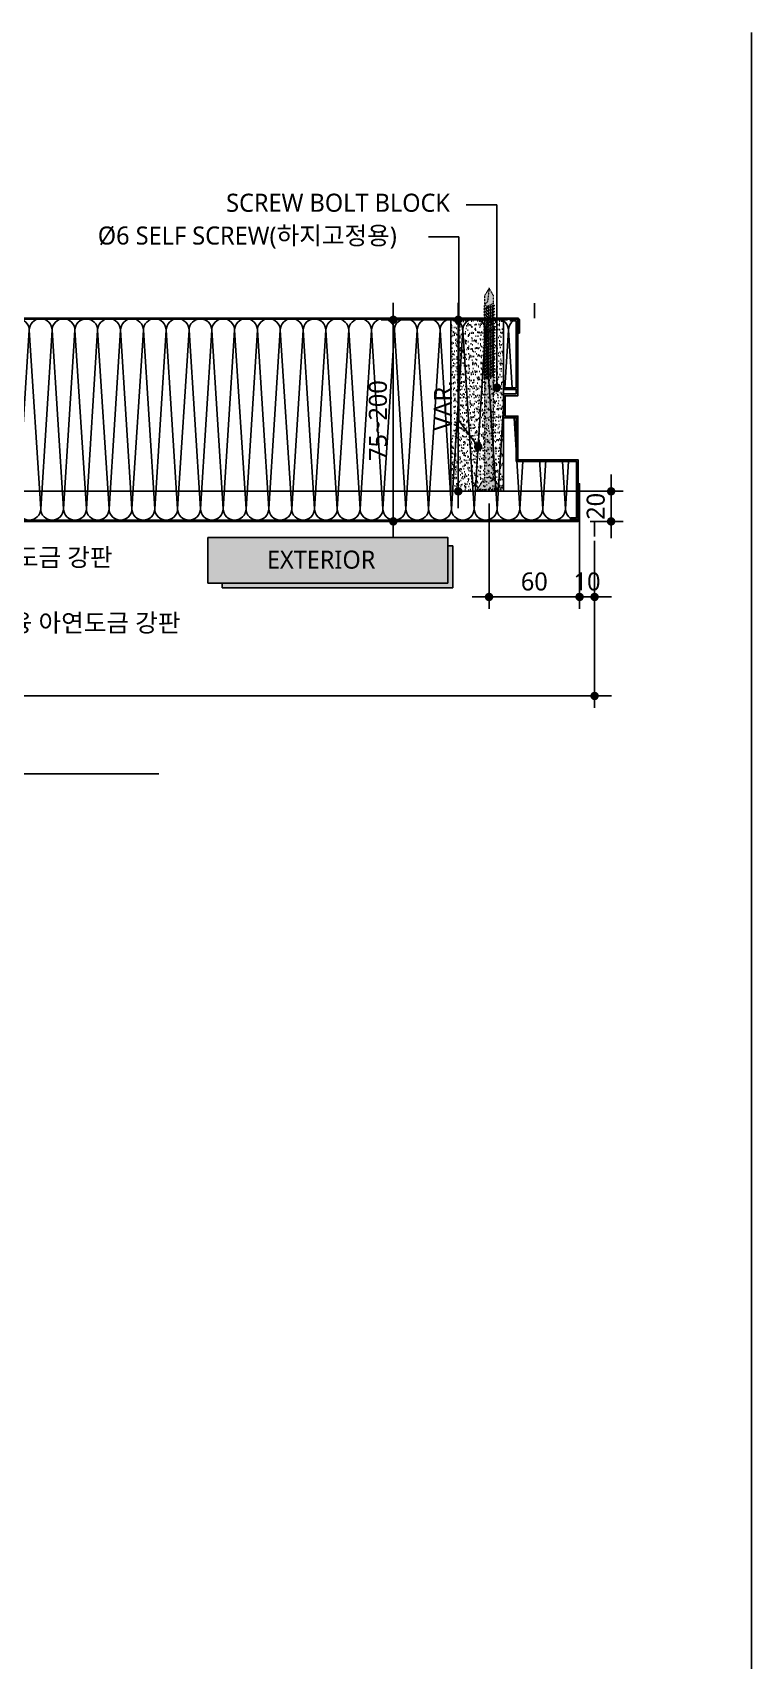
# Model space of a CAD drawing. Header units: millimetres. Extents: x -1365 to 31821, y 84 to 2865.
# Drawn here: x 1080 to 1558, y 1210 to 2292 of the extents above; entities that cross this region are included whole.
import ezdxf

# ---------------------------------------------------------------- set-up
doc = ezdxf.new("R2010")
doc.units = ezdxf.units.MM
doc.header["$LTSCALE"] = 10
doc.linetypes.add('2017.06.22  K-TOP METAL PANEL SHAPE(수정)$0$HID', pattern=[0.345, 0.225, -0.12])
doc.linetypes.add('H1', pattern=[0.28125, 0.1875, -0.09375])
doc.layers.get('DEFPOINTS').update_dxf_attribs({"color": 137})
for name, color, linetype in [('DIM', 7, 'Continuous'), ('SYM-LEAD', 6, 'Continuous'), ('TEXT', 3, 'Continuous'), ('스피드블록메탈 135', 2, 'Continuous')]:
    doc.layers.add(name, color=color, linetype=linetype)
doc.layers.add('SCREW', color=9, linetype='Continuous', lineweight=5)
doc.styles.add('TITLE BLOCK-V(r1.1)$0$Address', font='malgun.ttf')
doc.styles.add('맑은고딕', font='malgun.ttf')
doc.styles.add('스타일1', font='malgun.ttf')
doc.dimstyles.new('GAUN-8', dxfattribs={"dimscale": 8, "dimtxt": 1.5, "dimasz": 0.7, "dimexe": 1, "dimexo": 1, "dimgap": 0.5, "dimtad": 1, "dimdec": 0, "dimzin": 1, "dimdsep": 46, "dimlunit": 6, "dimtxsty": '맑은고딕', "dimblk": 'CJDOT', "dimcen": 0.09, "dimdle": 1, "dimclrd": 256, "dimclre": 256, "dimclrt": 3, "dimadec": 0, "dimazin": 0, "dimtfac": 1, "dimtdec": 0, "dimtix": 1, "dimtmove": 2, "dimatfit": 3, "dimfxl": 1, "dimtolj": 1, "dimtzin": 1, "dimarcsym": 0})

# ---------------------------------------------------------------- blocks, each defined once
blk = doc.blocks.new('A$C0BF54DEA')
h = blk.add_hatch(color=42)
h.dxf.hatch_style = 1
edge = h.paths.add_edge_path()
edge.add_line((-954, -42.4), (-945.5, -42.4))
edge.add_line((-945.5, -42.4), (-945.5, -58.2))
edge.add_line((-945.5, -58.2), (-954, -58.2))
edge.add_line((-954, -58.2), (-954, -87.2))
edge.add_line((-954, -87.2), (-994, -87.2))
edge.add_line((-994, -87.2), (-994, -124.8))
edge.add_line((-994, -124.8), (-990.1, -124.8))
edge.add_line((-990.1, -124.8), (-990.1, -125.9))
edge.add_line((-990.1, -125.9), (-994.1, -125.9))
edge.add_arc((-994.1, -124.9), 1, 180, 270, ccw=False)
edge.add_line((-995.1, -124.9), (-995.1, -86.1))
edge.add_line((-995.1, -86.1), (-955.1, -86.1))
edge.add_line((-955.1, -86.1), (-955.1, -57.1))
edge.add_line((-955.1, -57.1), (-946.6, -57.1))
edge.add_line((-946.6, -57.1), (-946.6, -43.6))
edge.add_line((-946.6, -43.6), (-955.1, -43.6))
edge.add_line((-955.1, -43.6), (-955.1, 6.4))
edge.add_arc((-954.1, 6.4), 1, 90, 180, ccw=False)
edge.add_line((-954.1, 7.4), (-950.1, 7.4))
edge.add_line((-950.1, 7.4), (-950.1, 6.2))
edge.add_line((-950.1, 6.2), (-954, 6.2))
edge.add_line((-954, 6.2), (-954, -38.3))
edge.add_line((-954, -38.3), (-945.5, -38.3))
edge.add_line((-945.5, -38.3), (-945.5, -39.4))
edge.add_line((-945.5, -39.4), (-954, -39.4))
edge.add_line((-954, -39.4), (-954, -42.4))
h = blk.add_hatch(color=252)
h.dxf.hatch_style = 1
edge = h.paths.add_edge_path()
edge.add_line((-956.1, -2.1), (-956.1, 6.9))
edge.add_arc((-955.1, 6.9), 1, 90, 180, ccw=False)
edge.add_line((-955.1, 7.9), (22.9, 7.9))
edge.add_arc((22.9, 6.9), 1, 0, 90, ccw=False)
edge.add_line((23.9, 6.9), (23.9, -2.1))
edge.add_line((23.9, -2.1), (23.4, -2.1))
edge.add_line((23.4, -2.1), (23.4, 6.4))
edge.add_arc((22.4, 6.4), 1, 0, 90)
edge.add_line((22.4, 7.4), (-954.6, 7.4))
edge.add_arc((-954.6, 6.4), 1, 90, 180)
edge.add_line((-955.6, 6.4), (-955.6, -2.1))
edge.add_line((-955.6, -2.1), (-956.1, -2.1))
h = blk.add_hatch(color=250)
h.dxf.hatch_style = 1
h.paths.add_polyline_path([(20.8, -83.7), (14.7, -83.7, -6.681625), (12.7, -83.1), (-17.1, -83.1), (-17.1, -124.9, -0.414207), (-18.1, -125.9), (-22.1, -125.9), (-22.1, -124.8), (-18.3, -124.8), (-18.3, -81.9), (12.6, -81.9), (12.6, -74.8), (21.7, -74.8), (21.7, -58.2), (13.2, -58.2), (13.2, -42.4), (21.7, -42.4), (21.7, -39.4), (13.2, -39.4), (13.2, -38.3), (21.7, -38.3), (21.7, 6.2), (17.9, 6.2), (17.9, 7.4), (21.9, 7.4, -0.414214), (22.9, 6.4), (22.9, -43.6), (14.4, -43.6), (14.4, -57.1), (22.9, -57.1), (22.9, -83.1, -6.225048)])
h.paths.add_polyline_path([(15.2, -80.6), (15.2, -77.6), (20.2, -77.6), (20.2, -80.6)], flags=16)
h.paths.add_polyline_path([(15.6, -86.6, -1), (9.8, -86.6, -1)], flags=16)
h.paths.add_polyline_path([(25.6, -86.6, -1), (19.8, -86.6, -1)], flags=16)
h = blk.add_hatch(color=42)
h.dxf.hatch_style = 1
edge = h.paths.add_edge_path()
edge.add_line((17.9, 6.2), (17.9, 7.4))
edge.add_line((17.9, 7.4), (21.9, 7.4))
edge.add_arc((21.9, 6.4), 0.998, -0.0934, 90.0934, ccw=False)
edge.add_line((22.9, 6.4), (22.9, -43.6))
edge.add_line((22.9, -43.6), (14.4, -43.6))
edge.add_line((14.4, -43.6), (14.4, -57.1))
edge.add_line((14.4, -57.1), (22.9, -57.1))
edge.add_line((22.9, -57.1), (22.9, -83.1))
edge.add_line((22.9, -83.1), (19.7, -83.1))
edge.add_line((19.7, -83.1), (19.7, -81.9))
edge.add_line((19.7, -81.9), (21.7, -81.9))
edge.add_line((21.7, -81.9), (21.7, -75.9))
edge.add_line((21.7, -75.9), (13.7, -75.9))
edge.add_line((13.7, -75.9), (13.7, -81.9))
edge.add_line((13.7, -81.9), (15.7, -81.9))
edge.add_line((15.7, -81.9), (15.7, -83.1))
edge.add_line((15.7, -83.1), (-17.1, -83.1))
edge.add_line((-17.1, -83.1), (-17.1, -124.9))
edge.add_arc((-18.1, -124.9), 1, 270.0013, 360, ccw=False)
edge.add_line((-18.1, -125.9), (-22.1, -125.9))
edge.add_line((-22.1, -125.9), (-22.1, -124.8))
edge.add_line((-22.1, -124.8), (-18.3, -124.8))
edge.add_line((-18.3, -124.8), (-18.3, -81.9))
edge.add_line((-18.3, -81.9), (12.6, -81.9))
edge.add_line((12.6, -81.9), (12.6, -74.8))
edge.add_line((12.6, -74.8), (21.7, -74.8))
edge.add_line((21.7, -74.8), (21.7, -58.2))
edge.add_line((21.7, -58.2), (13.2, -58.2))
edge.add_line((13.2, -58.2), (13.2, -42.4))
edge.add_line((13.2, -42.4), (21.7, -42.4))
edge.add_line((21.7, -42.4), (21.7, -39.4))
edge.add_line((21.7, -39.4), (13.2, -39.4))
edge.add_line((13.2, -39.4), (13.2, -38.3))
edge.add_line((13.2, -38.3), (21.7, -38.3))
edge.add_line((21.7, -38.3), (21.7, 6.2))
edge.add_line((21.7, 6.2), (17.9, 6.2))
h = blk.add_hatch(color=254)
h.dxf.hatch_style = 1
edge = h.paths.add_edge_path()
edge.add_line((-16.1, -102.1), (-16.1, -126.1))
edge.add_arc((-17.1, -126.1), 1, -90, 0, ccw=False)
edge.add_line((-17.1, -127.1), (-995.1, -127.1))
edge.add_arc((-995.1, -126.1), 1, 180, 270, ccw=False)
edge.add_line((-996.1, -126.1), (-996.1, -102.1))
edge.add_line((-996.1, -102.1), (-995.3, -102.1))
edge.add_line((-995.3, -102.1), (-995.3, -125.3))
edge.add_arc((-994.3, -125.3), 1, 180, 270)
edge.add_line((-994.3, -126.3), (-17.9, -126.3))
edge.add_arc((-17.9, -125.3), 1, 270, 360)
edge.add_line((-16.9, -125.3), (-16.9, -102.1))
edge.add_line((-16.9, -102.1), (-16.1, -102.1))
at = {"color": 1}
for p, q in [((-966.1, 7.9), (-966.1, 17.9)), ((33.9, 7.9), (33.9, 17.9)), ((-1006.1, -137.1), (-1006.1, -127.1)), ((-6.1, -137.1), (-6.1, -127.1))]:
    blk.add_line(p, q, dxfattribs=at)
at = {"color": 4, "ltscale": 0.01}
blk.add_lwpolyline([(-956.1, -2.1), (-956.1, 6.9, -0.414214), (-955.1, 7.9), (22.9, 7.9, -0.414214), (23.9, 6.9), (23.9, -2.1), (23.4, -2.1), (23.4, 6.4, 0.414214), (22.4, 7.4), (-954.6, 7.4, 0.414214), (-955.6, 6.4), (-955.6, -2.1), (-956.1, -2.1)], format="xyb", dxfattribs=at)
at = {"color": 251, "ltscale": 0.01}
for points in [[(-952, 6.2, -0.244946), (-948.8, 0), (-946.3, -38.3)], [(-948.8, 0, -1), (-933.6, 0), (-926, -118.7, -1), (-941.2, -118.7), (-933.6, 0)], [(-948.8, 0, -1), (-933.6, 0), (-926, -118.7, -1), (-941.2, -118.7), (-933.6, 0)], [(-933.6, 0, -1), (-918.4, 0), (-910.8, -118.7, -1), (-926, -118.7), (-918.4, 0)], [(-933.6, 0, -1), (-918.4, 0), (-910.8, -118.7, -1), (-926, -118.7), (-918.4, 0)], [(-918.4, 0, -1), (-903.3, 0), (-895.7, -118.7, -1), (-910.8, -118.7), (-903.3, 0)], [(-903.3, 0, -1), (-888.1, 0), (-880.5, -118.7, -1), (-895.7, -118.7), (-888.1, 0)], [(-903.3, 0, -1), (-888.1, 0), (-880.5, -118.7, -1), (-895.7, -118.7), (-888.1, 0)], [(-903.3, 0, -1), (-888.1, 0), (-880.5, -118.7, -1), (-895.7, -118.7), (-888.1, 0)], [(-888.1, 0, -1), (-872.9, 0), (-865.3, -118.7, -1), (-880.5, -118.7), (-872.9, 0)], [(-872.9, 0, -1), (-857.7, 0), (-850.1, -118.7, -1), (-865.3, -118.7), (-857.7, 0)], [(-857.7, 0, -1), (-842.5, 0), (-834.9, -118.7, -1), (-850.1, -118.7), (-842.5, 0)], [(-842.5, 0, -1), (-827.3, 0), (-819.8, -118.7, -1), (-834.9, -118.7), (-827.3, 0)], [(-842.5, 0, -1), (-827.3, 0), (-819.8, -118.7, -1), (-834.9, -118.7), (-827.3, 0)], [(-827.3, 0, -1), (-812.2, 0), (-804.6, -118.7, -1), (-819.8, -118.7), (-812.2, 0)], [(-827.3, 0, -1), (-812.2, 0), (-804.6, -118.7, -1), (-819.8, -118.7), (-812.2, 0)], [(-812.2, 0, -1), (-797, 0), (-789.4, -118.7, -1), (-804.6, -118.7), (-797, 0)], [(-797, 0, -1), (-781.8, 0), (-774.2, -118.7, -1), (-789.4, -118.7), (-781.8, 0)], [(-797, 0, -1), (-781.8, 0), (-774.2, -118.7, -1), (-789.4, -118.7), (-781.8, 0)], [(-797, 0, -1), (-781.8, 0), (-774.2, -118.7, -1), (-789.4, -118.7), (-781.8, 0)], [(-781.8, 0, -1), (-766.6, 0), (-759, -118.7, -1), (-774.2, -118.7), (-766.6, 0)], [(-766.6, 0, -1), (-751.4, 0), (-743.9, -118.7, -1), (-759, -118.7), (-751.4, 0)], [(-751.4, 0, -1), (-736.3, 0), (-728.7, -118.7, -1), (-743.9, -118.7), (-736.3, 0)], [(-736.3, 0, -1), (-721.1, 0), (-713.5, -118.7, -1), (-728.7, -118.7), (-721.1, 0)], [(-736.3, 0, -1), (-721.1, 0), (-713.5, -118.7, -1), (-728.7, -118.7), (-721.1, 0)], [(-721.1, 0, -1), (-705.9, 0), (-698.3, -118.7, -1), (-713.5, -118.7), (-705.9, 0)], [(-721.1, 0, -1), (-705.9, 0), (-698.3, -118.7, -1), (-713.5, -118.7), (-705.9, 0)], [(-705.9, 0, -1), (-690.7, 0), (-683.1, -118.7, -1), (-698.3, -118.7), (-690.7, 0)], [(-690.7, 0, -1), (-675.5, 0), (-668, -118.7, -1), (-683.1, -118.7), (-675.5, 0)], [(-690.7, 0, -1), (-675.5, 0), (-668, -118.7, -1), (-683.1, -118.7), (-675.5, 0)], [(-690.7, 0, -1), (-675.5, 0), (-668, -118.7, -1), (-683.1, -118.7), (-675.5, 0)], [(-675.5, 0, -1), (-660.4, 0), (-652.8, -118.7, -1), (-668, -118.7), (-660.4, 0)], [(-660.4, 0, -1), (-645.2, 0), (-637.6, -118.7, -1), (-652.8, -118.7), (-645.2, 0)], [(-645.2, 0, -1), (-630, 0), (-622.4, -118.7, -1), (-637.6, -118.7), (-630, 0)], [(-630, 0, -1), (-614.8, 0), (-607.2, -118.7, -1), (-622.4, -118.7), (-614.8, 0)], [(-630, 0, -1), (-614.8, 0), (-607.2, -118.7, -1), (-622.4, -118.7), (-614.8, 0)], [(-614.8, 0, -1), (-599.6, 0), (-592, -118.7, -1), (-607.2, -118.7), (-599.6, 0)], [(-614.8, 0, -1), (-599.6, 0), (-592, -118.7, -1), (-607.2, -118.7), (-599.6, 0)], [(-599.6, 0, -1), (-584.5, 0), (-576.9, -118.7, -1), (-592, -118.7), (-584.5, 0)], [(-584.5, 0, -1), (-569.3, 0), (-561.7, -118.7, -1), (-576.9, -118.7), (-569.3, 0)], [(-584.5, 0, -1), (-569.3, 0), (-561.7, -118.7, -1), (-576.9, -118.7), (-569.3, 0)], [(-569.3, 0, -1), (-554.1, 0), (-546.5, -118.7, -1), (-561.7, -118.7), (-554.1, 0)], [(-554.1, 0, -1), (-538.9, 0), (-531.3, -118.7, -1), (-546.5, -118.7), (-538.9, 0)], [(-538.9, 0, -1), (-523.7, 0), (-516.1, -118.7, -1), (-531.3, -118.7), (-523.7, 0)], [(-538.9, 0, -1), (-523.7, 0), (-516.1, -118.7, -1), (-531.3, -118.7), (-523.7, 0)], [(-523.7, 0, -1), (-508.6, 0), (-501, -118.7, -1), (-516.1, -118.7), (-508.6, 0)], [(-523.7, 0, -1), (-508.6, 0), (-501, -118.7, -1), (-516.1, -118.7), (-508.6, 0)], [(-508.6, 0, -1), (-493.4, 0), (-485.8, -118.7, -1), (-501, -118.7), (-493.4, 0)], [(-493.4, 0, -1), (-478.2, 0), (-470.6, -118.7, -1), (-485.8, -118.7), (-478.2, 0)], [(-493.4, 0, -1), (-478.2, 0), (-470.6, -118.7, -1), (-485.8, -118.7), (-478.2, 0)], [(-493.4, 0, -1), (-478.2, 0), (-470.6, -118.7, -1), (-485.8, -118.7), (-478.2, 0)], [(-478.2, 0, -1), (-463, 0), (-455.4, -118.7, -1), (-470.6, -118.7), (-463, 0)], [(-463, 0, -1), (-447.8, 0), (-440.2, -118.7, -1), (-455.4, -118.7), (-447.8, 0)], [(-447.8, 0, -1), (-432.7, 0), (-425.1, -118.7, -1), (-440.2, -118.7), (-432.7, 0)], [(-432.7, 0, -1), (-417.5, 0), (-409.9, -118.7, -1), (-425.1, -118.7), (-417.5, 0)], [(-432.7, 0, -1), (-417.5, 0), (-409.9, -118.7, -1), (-425.1, -118.7), (-417.5, 0)], [(-417.5, 0, -1), (-402.3, 0), (-394.7, -118.7, -1), (-409.9, -118.7), (-402.3, 0)], [(-417.5, 0, -1), (-402.3, 0), (-394.7, -118.7, -1), (-409.9, -118.7), (-402.3, 0)], [(-402.3, 0, -1), (-387.1, 0), (-379.5, -118.7, -1), (-394.7, -118.7), (-387.1, 0)], [(-387.1, 0, -1), (-371.9, 0), (-364.3, -118.7, -1), (-379.5, -118.7), (-371.9, 0)], [(-387.1, 0, -1), (-371.9, 0), (-364.3, -118.7, -1), (-379.5, -118.7), (-371.9, 0)], [(-371.9, 0, -1), (-356.7, 0), (-349.2, -118.7, -1), (-364.3, -118.7), (-356.7, 0)], [(-356.7, 0, -1), (-341.6, 0), (-334, -118.7, -1), (-349.2, -118.7), (-341.6, 0)], [(-341.6, 0, -1), (-326.4, 0), (-318.8, -118.7, -1), (-334, -118.7), (-326.4, 0)], [(-341.6, 0, -1), (-326.4, 0), (-318.8, -118.7, -1), (-334, -118.7), (-326.4, 0)], [(-326.4, 0, -1), (-311.2, 0), (-303.6, -118.7, -1), (-318.8, -118.7), (-311.2, 0)], [(-326.4, 0, -1), (-311.2, 0), (-303.6, -118.7, -1), (-318.8, -118.7), (-311.2, 0)], [(-311.2, 0, -1), (-296, 0), (-288.4, -118.7, -1), (-303.6, -118.7), (-296, 0)], [(-296, 0, -1), (-280.8, 0), (-273.3, -118.7, -1), (-288.4, -118.7), (-280.8, 0)], [(-296, 0, -1), (-280.8, 0), (-273.3, -118.7, -1), (-288.4, -118.7), (-280.8, 0)], [(-296, 0, -1), (-280.8, 0), (-273.3, -118.7, -1), (-288.4, -118.7), (-280.8, 0)], [(-280.8, 0, -1), (-265.7, 0), (-258.1, -118.7, -1), (-273.3, -118.7), (-265.7, 0)], [(-265.7, 0, -1), (-250.5, 0), (-242.9, -118.7, -1), (-258.1, -118.7), (-250.5, 0)], [(-250.5, 0, -1), (-235.3, 0), (-227.7, -118.7, -1), (-242.9, -118.7), (-235.3, 0)], [(-235.3, 0, -1), (-220.1, 0), (-212.5, -118.7, -1), (-227.7, -118.7), (-220.1, 0)], [(-235.3, 0, -1), (-220.1, 0), (-212.5, -118.7, -1), (-227.7, -118.7), (-220.1, 0)], [(-220.1, 0, -1), (-204.9, 0), (-197.3, -118.7, -1), (-212.5, -118.7), (-204.9, 0)], [(-220.1, 0, -1), (-204.9, 0), (-197.3, -118.7, -1), (-212.5, -118.7), (-204.9, 0)], [(-204.9, 0, -1), (-189.8, 0), (-182.2, -118.7, -1), (-197.3, -118.7), (-189.8, 0)], [(-189.8, 0, -1), (-174.6, 0), (-167, -118.7, -1), (-182.2, -118.7), (-174.6, 0)], [(-189.8, 0, -1), (-174.6, 0), (-167, -118.7, -1), (-182.2, -118.7), (-174.6, 0)], [(-174.6, 0, -1), (-159.4, 0), (-151.8, -118.7, -1), (-167, -118.7), (-159.4, 0)], [(-159.4, 0, -1), (-144.2, 0), (-136.6, -118.7, -1), (-151.8, -118.7), (-144.2, 0)], [(-144.2, 0, -1), (-129, 0), (-121.4, -118.7, -1), (-136.6, -118.7), (-129, 0)], [(-144.2, 0, -1), (-129, 0), (-121.4, -118.7, -1), (-136.6, -118.7), (-129, 0)], [(-129, 0, -1), (-113.9, 0), (-106.3, -118.7, -1), (-121.4, -118.7), (-113.9, 0)], [(-129, 0, -1), (-113.9, 0), (-106.3, -118.7, -1), (-121.4, -118.7), (-113.9, 0)], [(-113.9, 0, -1), (-98.7, 0), (-91.1, -118.7, -1), (-106.3, -118.7), (-98.7, 0)], [(-98.7, 0, -1), (-83.5, 0), (-75.9, -118.7, -1), (-91.1, -118.7), (-83.5, 0)], [(-98.7, 0, -1), (-83.5, 0), (-75.9, -118.7, -1), (-91.1, -118.7), (-83.5, 0)], [(-98.7, 0, -1), (-83.5, 0), (-75.9, -118.7, -1), (-91.1, -118.7), (-83.5, 0)], [(-83.5, 0, -1), (-68.3, 0), (-60.7, -118.7, -1), (-75.9, -118.7), (-68.3, 0)], [(-68.3, 0, -1), (-53.1, 0), (-45.5, -118.7, -1), (-60.7, -118.7), (-53.1, 0)], [(-53.1, 0, -1), (-38, 0), (-30.4, -118.7, -1), (-45.5, -118.7), (-38, 0)], [(-38, 0, -1), (-22.8, 0), (-17.1, -88.2)], [(-38, 0, -1), (-22.8, 0), (-17.1, -88.2)], [(-17.1, -123.8, -0.687005), (-30.4, -118.7), (-22.8, 0)], [(-17.1, -123.8, -0.687005), (-30.4, -118.7), (-22.8, 0)], [(-22.8, 0, -1), (-7.6, 0), (-2.3, -83.1)], [(-22.8, 0, -1), (-7.6, 0), (-2.3, -83.1)], [(-7.6, 0, -1), (7.6, 0), (12.9, -83.1)], [(7.6, 0, -0.524586), (17.9, 7.1, -0.524586)], [(19.5, 6.2, -0.107447), (21.7, 3.9, -0.107447)], [(-945.5, -51.7), (-941.2, -118.7, -1), (-956.4, -118.7), (-952.5, -58.2)], [(-973.7, -86.1), (-971.6, -118.7, -1), (-986.7, -118.7), (-984.7, -87.2)], [(-958.4, -87.2), (-956.4, -118.7, -1), (-971.6, -118.7), (-969.5, -86.1)], [(-988.8, -87.2), (-986.7, -118.7, -0.251201), (-990.1, -125.1, -0.251201)], [(-988.8, -87.2), (-986.7, -118.7, -0.251201), (-990.1, -125.1, -0.251201)]]:
    blk.add_lwpolyline(points, format="xyb", dxfattribs=at)
for points in [[(-951.2, -38.3), (-948.8, 0)], [(-12.9, -83.1), (-7.6, 0)], [(-12.9, -83.1), (-7.6, 0)], [(2.3, -83.1), (7.6, 0)]]:
    blk.add_lwpolyline(points, dxfattribs=at)
blk.add_lwpolyline([(17.9, 6.2), (17.9, 7.4), (21.9, 7.4, -0.415169), (22.9, 6.4), (22.9, -43.6), (14.4, -43.6), (14.4, -57.1), (22.9, -57.1), (22.9, -83.1), (19.7, -83.1), (19.7, -81.9), (21.7, -81.9), (21.7, -75.9), (13.7, -75.9), (13.7, -81.9), (15.7, -81.9), (15.7, -83.1), (-17.1, -83.1), (-17.1, -124.9, -0.414207), (-18.1, -125.9), (-22.1, -125.9), (-22.1, -124.8), (-18.3, -124.8), (-18.3, -81.9), (12.6, -81.9), (12.6, -74.8), (21.7, -74.8), (21.7, -58.2), (13.2, -58.2), (13.2, -42.4), (21.7, -42.4), (21.7, -39.4), (13.2, -39.4), (13.2, -38.3), (21.7, -38.3), (21.7, 6.2)], format="xyb", close=True)
at = {"layer": '스피드블록메탈 135', "color": 5}
blk.add_line((5.1, -80), (5.1, -80), dxfattribs=at)
at = {"layer": '스피드블록메탈 135', "color": 252, "linetype": 'H1', "ltscale": 0.2}
blk.add_line((-994, -107.1), (-18.3, -107.1), dxfattribs=at)
at = {"layer": '스피드블록메탈 135', "color": 255}
blk.add_lwpolyline([(-954, -42.4), (-945.5, -42.4), (-945.5, -58.2), (-954, -58.2), (-954, -87.2), (-994, -87.2), (-994, -124.8), (-990.1, -124.8), (-990.1, -125.9), (-994.1, -125.9, -0.414214), (-995.1, -124.9), (-995.1, -86.1), (-955.1, -86.1), (-955.1, -57.1), (-946.6, -57.1), (-946.6, -43.6), (-955.1, -43.6), (-955.1, 6.4, -0.414214), (-954.1, 7.4), (-950.1, 7.4), (-950.1, 6.2), (-954, 6.2), (-954, -38.3), (-945.5, -38.3), (-945.5, -39.4), (-954, -39.4)], format="xyb", close=True, dxfattribs=at)
at = {"layer": '스피드블록메탈 135', "color": 250}
blk.add_lwpolyline([(14.2, -76.6), (21.2, -76.6), (21.2, -81.6), (18.7, -81.6), (18.7, -83.1), (22.7, -83.1, -6.681637), (20.8, -83.7), (14.7, -83.7, -6.681637), (12.7, -83.1), (16.7, -83.1), (16.7, -81.6), (14.2, -81.6)], format="xyb", close=True, dxfattribs=at)
blk.add_lwpolyline([(20.2, -80.6), (20.2, -77.6), (15.2, -77.6), (15.2, -80.6)], close=True, dxfattribs=at)
at = {"layer": '스피드블록메탈 135', "color": 4}
blk.add_lwpolyline([(-16.1, -102.1), (-16.1, -126.1, -0.414214), (-17.1, -127.1), (-995.1, -127.1, -0.414214), (-996.1, -126.1), (-996.1, -102.1), (-995.3, -102.1), (-995.3, -125.3, 0.414214), (-994.3, -126.3), (-17.9, -126.3, 0.414214), (-16.9, -125.3), (-16.9, -102.1), (-16.1, -102.1)], format="xyb", dxfattribs=at)
at = {"layer": '스피드블록메탈 135', "color": 250}
for centre in [(12.7, -86.6), (22.7, -86.6)]:
    blk.add_circle(centre, 2.9, dxfattribs=at)
blk = doc.blocks.new('CJDOT')
blk.add_line((-2, 0), (2, 0))
at = {"const_width": 0.5}
blk.add_lwpolyline([(-0.25, 0, 1), (0.25, 0, 1)], format="xyb", close=True, dxfattribs=at)
blk = doc.blocks.new('*D110')
at = {"layer": 'DEFPOINTS', "color": 0, "transparency": 16777216}
for p in [(1319.8, 2101.1), (1403.7, 2101.1), (1442.7, 1967.1)]:
    blk.add_point(p, dxfattribs=at)
at = {"layer": 'DIM', "lineweight": -2, "transparency": 16777216}
for p, q in [((1395.7, 2101.1), (1311.8, 2101.1)), ((1319.8, 1972.7), (1319.8, 2095.5)), ((1434.7, 1967.1), (1311.8, 1967.1))]:
    blk.add_line(p, q, dxfattribs=at)
at = {"layer": 'DIM', "lineweight": -2, "transparency": 16777216, "xscale": 5.6, "yscale": 5.6, "zscale": 5.6}
for p, rotation in [((1319.8, 2101.1), 90), ((1319.8, 1967.1), 270)]:
    blk.add_blockref('CJDOT', p, dxfattribs=dict(at, rotation=rotation))
at = {"layer": 'DIM', "color": 3, "transparency": 16777216, "insert": (1309.6, 2034.1), "char_height": 12, "attachment_point": 5, "rotation": 90, "style": '맑은고딕'}
blk.add_mtext('\\A1;75~200', dxfattribs=at)
blk = doc.blocks.new('*D111')
at = {"layer": 'DEFPOINTS', "color": 0, "transparency": 16777216}
for p in [(453.7, 1957.1), (1453.7, 1957.1), (453.7, 1851.1)]:
    blk.add_point(p, dxfattribs=at)
at = {"layer": 'DIM', "lineweight": -2, "transparency": 16777216}
for p, q in [((453.7, 1949.1), (453.7, 1843.1)), ((1453.7, 1949.1), (1453.7, 1843.1)), ((1448.1, 1851.1), (459.3, 1851.1))]:
    blk.add_line(p, q, dxfattribs=at)
at = {"layer": 'DIM', "lineweight": -2, "transparency": 16777216, "xscale": 5.6, "yscale": 5.6, "zscale": 5.6, "rotation": 180}
blk.add_blockref('CJDOT', (453.7, 1851.1), dxfattribs=at)
at = {"layer": 'DIM', "lineweight": -2, "transparency": 16777216, "xscale": 5.6, "yscale": 5.6, "zscale": 5.6}
blk.add_blockref('CJDOT', (1453.7, 1851.1), dxfattribs=at)
at = {"layer": 'DIM', "color": 3, "transparency": 16777216, "insert": (953.7, 1862.3), "char_height": 12, "attachment_point": 5, "style": '맑은고딕'}
blk.add_mtext('\\A1;MIN : 300 ~ MAX : 6,000', dxfattribs=at)
blk = doc.blocks.new('*D113')
at = {"layer": 'DEFPOINTS', "color": 0, "transparency": 16777216}
for p in [(1363, 2101.1), (1403.7, 2101.1), (1441.5, 1987.1)]:
    blk.add_point(p, dxfattribs=at)
at = {"layer": 'DIM', "lineweight": -2, "transparency": 16777216}
for p, q in [((1395.7, 2101.1), (1355, 2101.1)), ((1363, 1992.7), (1363, 2095.5)), ((1433.5, 1987.1), (1355, 1987.1))]:
    blk.add_line(p, q, dxfattribs=at)
at = {"layer": 'DIM', "lineweight": -2, "transparency": 16777216, "xscale": 5.6, "yscale": 5.6, "zscale": 5.6}
for p, rotation in [((1363, 2101.1), 90), ((1363, 1987.1), 270)]:
    blk.add_blockref('CJDOT', p, dxfattribs=dict(at, rotation=rotation))
at = {"layer": 'DIM', "color": 3, "transparency": 16777216, "insert": (1352.9, 2044.1), "char_height": 12, "attachment_point": 5, "rotation": 90, "style": '맑은고딕'}
blk.add_mtext('\\A1;VAR.', dxfattribs=at)
blk = doc.blocks.new('*D114')
at = {"layer": 'DEFPOINTS', "color": 0, "transparency": 16777216}
for p in [(1435, 1987.1), (1464.7, 1987.1), (1442.7, 1967.1)]:
    blk.add_point(p, dxfattribs=at)
at = {"layer": 'DIM', "lineweight": -2, "transparency": 16777216}
for p, q in [((1464.7, 1992.7), (1464.7, 1998.3)), ((1443, 1987.1), (1472.7, 1987.1)), ((1464.7, 1967.1), (1464.7, 1987.1)), ((1450.7, 1967.1), (1472.7, 1967.1)), ((1464.7, 1961.5), (1464.7, 1955.9))]:
    blk.add_line(p, q, dxfattribs=at)
at = {"layer": 'DIM', "lineweight": -2, "transparency": 16777216, "xscale": 5.6, "yscale": 5.6, "zscale": 5.6}
for p, rotation in [((1464.7, 1987.1), 270), ((1464.7, 1967.1), 90)]:
    blk.add_blockref('CJDOT', p, dxfattribs=dict(at, rotation=rotation))
at = {"layer": 'DIM', "color": 3, "transparency": 16777216, "insert": (1454.5, 1977.1), "char_height": 12, "attachment_point": 5, "rotation": 90, "style": '맑은고딕'}
blk.add_mtext('\\A1;20', dxfattribs=at)
blk = doc.blocks.new('A$C20245212')
h = blk.add_hatch()
h.set_pattern_fill('AR-SAND', color=251, scale=0.08)
h.set_pattern_definition([(37.5, (-1195984.4298, 406290.675), (-0.128002504, 3.915305899), [0, -3.08864, 0, -3.4544, 0, -3.302]), (7.5, (-1195984.43, 406290.675), (3.596186265, 5.734600805), [0, -1.66624, 0, -2.78384, 0, -1.0668]), (327.5, (-1195986.929, 406290.675), (6.327938962, 0.011497477), [0, -1.016, 0, -3.6576, 0, -4.7752]), (317.5, (-1195986.929, 406290.675), (6.10845162, 1.783434586), [0, -0.508, 0, -2.39776, 0, -2.7432])])
h.paths.add_polyline_path([(-5, -115), (-5, 0), (-40, 0), (-40, -115)])
at = {"color": 250}
blk.add_lwpolyline([(-5, -115), (-5, 0), (-40, 0), (-40, -115)], close=True, dxfattribs=at)
blk = doc.blocks.new('A$C08FA1A33')
h = blk.add_hatch(color=254)
h.dxf.hatch_style = 1
h.paths.add_polyline_path([(0, 21.3), (-6, 21.3), (-6, -44.3), (0, -46.3)])
h.paths.add_polyline_path([(5, 29.4), (-11, 29.4), (-6, 21.3), (0, 21.3)])
h.paths.add_polyline_path([(5, 30.4), (-11, 30.4), (-11, 29.4), (5, 29.4)])
h.paths.add_polyline_path([(-6, -51.3), (-6, -52.3), (0, -54.3), (0, -53.3)])
h.paths.add_polyline_path([(-6, -49.3), (-6, -50.3), (0, -52.3), (0, -51.3)])
h.paths.add_polyline_path([(-6, -47.3), (-6, -48.3), (0, -50.3), (0, -49.3)])
h.paths.add_polyline_path([(-6, -45.3), (-6, -46.3), (0, -48.3), (0, -47.3)])
h.paths.add_polyline_path([(-6, -53.3), (-6, -54.3), (0, -56.3), (0, -55.3)])
h.paths.add_polyline_path([(-6, -55.3), (-6, -56.3), (0, -58.3), (0, -57.3)])
h.paths.add_polyline_path([(-6, -57.3), (-6, -58.3), (0, -60.3), (0, -59.3)])
h.paths.add_polyline_path([(-6, -59.3), (-6, -60.3), (0, -62.3), (0, -61.3)])
h.paths.add_polyline_path([(-6, -61.3), (-6, -62.3), (0, -64.3), (0, -63.3)])
h.paths.add_polyline_path([(-6, -63.3), (-6, -64.3), (0, -66.3), (0, -65.3)])
h.paths.add_polyline_path([(-6, -65.3), (-6, -66.3), (0, -68.3), (0, -67.3)])
h.paths.add_polyline_path([(-6, -67.3), (-6, -68.3), (0, -70.3), (0, -69.3)])
h.paths.add_polyline_path([(-6, -69.3), (-6, -70.3), (0, -72.3), (0, -71.3)])
h.paths.add_polyline_path([(-6, -71.3), (-6, -72.3), (0, -74.3), (0, -73.3)])
h.paths.add_polyline_path([(-6, -73.3), (-6, -74.3), (0, -76.3), (0, -75.3)])
h.paths.add_polyline_path([(-6, -75.3), (-6, -76.3), (0, -78.3), (0, -77.3)])
h.paths.add_polyline_path([(0, -94.6), (-4, -92.6), (-6, -93.6), (-4, -95.6), (-3, -104.6), (0, -99.6)])
h.paths.add_polyline_path([(-4, -95.6), (-6, -93.6), (-6, -99.6), (-3, -104.6)], flags=17)
h.paths.add_polyline_path([(-6, -91.3), (-6, -93.6), (-4, -92.6), (0, -94.6), (0, -93.3)])
h.paths.add_polyline_path([(-6, -89.3), (-6, -90.3), (0, -92.3), (0, -91.3)])
h.paths.add_polyline_path([(-6, -87.3), (-6, -88.3), (0, -90.3), (0, -89.3)])
h.paths.add_polyline_path([(-6, -85.3), (-6, -86.3), (0, -88.3), (0, -87.3)])
h.paths.add_polyline_path([(-6, -83.3), (-6, -84.3), (0, -86.3), (0, -85.3)])
h.paths.add_polyline_path([(-6, -81.3), (-6, -82.3), (0, -84.3), (0, -83.3)])
h.paths.add_polyline_path([(-6, -79.3), (-6, -80.3), (0, -82.3), (0, -81.3)])
h.paths.add_polyline_path([(-6, -77.3), (-6, -78.3), (0, -80.3), (0, -79.3)])
at = {"layer": 'SCREW', "color": 250, "linetype": '2017.06.22  K-TOP METAL PANEL SHAPE(수정)$0$HID', "lineweight": 5, "ltscale": 0.03}
for p, q in [((-11, 30.4), (-11, 29.4)), ((5, 30.4), (-11, 30.4)), ((5, 29.4), (-11, 29.4)), ((-6, 21.3), (-11, 29.4)), ((0, 21.3), (5, 29.4)), ((5, 30.4), (5, 29.4)), ((-6, 21.3), (0, 21.3)), ((0.8, -47.1), (-6.5, -44.6)), ((-6, -46.3), (-6.5, -46.6)), ((0.8, -49.1), (-6.5, -46.6)), ((-6.5, -46.6), (-6, -47.3)), ((-6, -48.3), (-6.5, -48.6)), ((0.8, -51.1), (-6.5, -48.6)), ((-6.5, -48.6), (-6, -49.3)), ((-6, -50.3), (-6.5, -50.6)), ((0.8, -53.1), (-6.5, -50.6)), ((-6.5, -50.6), (-6, -51.3)), ((-6, -52.3), (-6.5, -52.6)), ((0.8, -55.1), (-6.5, -52.6)), ((-6.5, -52.6), (-6, -53.3)), ((0, -46.3), (-6, -44.3)), ((-6, -45.3), (-6, -46.3)), ((0, -48.3), (-6, -46.3)), ((0, -49.3), (-6, -47.3)), ((-6, -47.3), (-6, -48.3)), ((0, -50.3), (-6, -48.3)), ((0, -51.3), (-6, -49.3)), ((-6, -49.3), (-6, -50.3)), ((0, -52.3), (-6, -50.3)), ((0, -53.3), (-6, -51.3)), ((-6, -51.3), (-6, -52.3)), ((0, -54.3), (-6, -52.3)), ((0, -55.3), (-6, -53.3)), ((-6, -53.3), (-6, -54.3)), ((0, -47.3), (0, -48.3)), ((0, -48.3), (0.8, -49.1)), ((0.8, -49.1), (0, -49.3)), ((0, -49.3), (0, -50.3)), ((0, -50.3), (0.8, -51.1)), ((0.8, -51.1), (0, -51.3)), ((0, -51.3), (0, -52.3)), ((0, -52.3), (0.8, -53.1)), ((0.8, -53.1), (0, -53.3)), ((0, -53.3), (0, -54.3)), ((-6, -54.3), (-6.5, -54.6)), ((0.8, -57.1), (-6.5, -54.6)), ((-6.5, -54.6), (-6, -55.3)), ((-6, -56.3), (-6.5, -56.6)), ((0.8, -59.1), (-6.5, -56.6)), ((-6.5, -56.6), (-6, -57.3)), ((-6, -58.3), (-6.5, -58.6)), ((0.8, -61.1), (-6.5, -58.6)), ((-6.5, -58.6), (-6, -59.3)), ((-6, -60.3), (-6.5, -60.6)), ((0.8, -63.1), (-6.5, -60.6)), ((-6.5, -60.6), (-6, -61.3)), ((-6, -62.3), (-6.5, -62.6)), ((0.8, -65.1), (-6.5, -62.6)), ((-6.5, -62.6), (-6, -63.3)), ((-6, -64.3), (-6.5, -64.6)), ((0.8, -67.1), (-6.5, -64.6)), ((-6.5, -64.6), (-6, -65.3)), ((0, -56.3), (-6, -54.3)), ((0, -57.3), (-6, -55.3)), ((-6, -55.3), (-6, -56.3)), ((0, -58.3), (-6, -56.3)), ((-6, -57.3), (-6, -58.3)), ((0, -59.3), (-6, -57.3)), ((0, -60.3), (-6, -58.3)), ((0, -61.3), (-6, -59.3)), ((-6, -59.3), (-6, -60.3)), ((0, -62.3), (-6, -60.3)), ((0, -63.3), (-6, -61.3)), ((-6, -61.3), (-6, -62.3)), ((0, -64.3), (-6, -62.3)), ((0, -65.3), (-6, -63.3)), ((-6, -63.3), (-6, -64.3)), ((0, -66.3), (-6, -64.3)), ((0, -54.3), (0.8, -55.1)), ((0.8, -55.1), (0, -55.3)), ((0, -55.3), (0, -56.3)), ((0, -56.3), (0.8, -57.1)), ((0.8, -57.1), (0, -57.3)), ((0, -57.3), (0, -58.3)), ((0, -58.3), (0.8, -59.1)), ((0.8, -59.1), (0, -59.3)), ((0, -59.3), (0, -60.3)), ((0, -60.3), (0.8, -61.1)), ((0.8, -61.1), (0, -61.3)), ((0, -61.3), (0, -62.3)), ((0, -62.3), (0.8, -63.1)), ((0.8, -63.1), (0, -63.3)), ((0, -63.3), (0, -64.3)), ((0, -64.3), (0.8, -65.1)), ((-6, -66.3), (-6.5, -66.6)), ((0.8, -69.1), (-6.5, -66.6)), ((-6.5, -66.6), (-6, -67.3)), ((-6, -68.3), (-6.5, -68.6)), ((-6.5, -68.6), (-6, -69.3)), ((0.8, -71.1), (-6.5, -68.6)), ((-6, -70.3), (-6.5, -70.6)), ((-6.5, -70.6), (-6, -71.3)), ((0.8, -73.1), (-6.5, -70.6)), ((-6, -72.3), (-6.5, -72.6)), ((-6.5, -72.6), (-6, -73.3)), ((0.8, -75.1), (-6.5, -72.6)), ((-6, -74.3), (-6.5, -74.6)), ((0.8, -77.1), (-6.5, -74.6)), ((-6.5, -74.6), (-6, -75.3)), ((0, -67.3), (-6, -65.3)), ((-6, -65.3), (-6, -66.3)), ((0, -68.3), (-6, -66.3)), ((-6, -67.3), (-6, -68.3)), ((0, -69.3), (-6, -67.3)), ((0, -70.3), (-6, -68.3)), ((-6, -69.3), (-6, -70.3)), ((0, -71.3), (-6, -69.3)), ((0, -72.3), (-6, -70.3)), ((-6, -71.3), (-6, -72.3)), ((0, -73.3), (-6, -71.3)), ((0, -74.3), (-6, -72.3)), ((-6, -73.3), (-6, -74.3)), ((0, -75.3), (-6, -73.3)), ((0, -76.3), (-6, -74.3)), ((0, -77.3), (-6, -75.3)), ((-6, -75.3), (-6, -76.3)), ((0.8, -65.1), (0, -65.3)), ((0, -65.3), (0, -66.3)), ((0, -66.3), (0.8, -67.1)), ((0.8, -67.1), (0, -67.3)), ((0, -67.3), (0, -68.3)), ((0, -68.3), (0.8, -69.1)), ((0.8, -69.1), (0, -69.3)), ((0, -69.3), (0, -70.3)), ((0, -70.3), (0.8, -71.1)), ((0.8, -71.1), (0, -71.3)), ((0, -71.3), (0, -72.3)), ((0, -72.3), (0.8, -73.1)), ((0.8, -73.1), (0, -73.3)), ((0, -73.3), (0, -74.3)), ((0, -74.3), (0.8, -75.1)), ((0.8, -75.1), (0, -75.3)), ((0, -75.3), (0, -76.3)), ((-6, -76.3), (-6.5, -76.6)), ((0.8, -79.1), (-6.5, -76.6)), ((-6.5, -76.6), (-6, -77.3)), ((-6, -78.3), (-6.5, -78.6)), ((0.8, -81.1), (-6.5, -78.6)), ((-6.5, -78.6), (-6, -79.3)), ((-6, -80.3), (-6.5, -80.6)), ((0.8, -83.1), (-6.5, -80.6)), ((-6.5, -80.6), (-6, -81.3)), ((-6, -82.3), (-6.5, -82.6)), ((-6.5, -82.6), (-6, -83.3)), ((0.8, -85.1), (-6.5, -82.6)), ((-6, -84.3), (-6.5, -84.6)), ((0.8, -87.1), (-6.5, -84.6)), ((-6.5, -84.6), (-6, -85.3)), ((-6, -86.3), (-6.5, -86.6)), ((0, -78.3), (-6, -76.3)), ((0, -79.3), (-6, -77.3)), ((-6, -77.3), (-6, -78.3)), ((0, -80.3), (-6, -78.3)), ((0, -81.3), (-6, -79.3)), ((-6, -79.3), (-6, -80.3)), ((0, -82.3), (-6, -80.3)), ((-6, -81.3), (-6, -82.3)), ((0, -83.3), (-6, -81.3)), ((0, -84.3), (-6, -82.3)), ((0, -85.3), (-6, -83.3)), ((-6, -83.3), (-6, -84.3)), ((0, -86.3), (-6, -84.3)), ((0, -87.3), (-6, -85.3)), ((-6, -85.3), (-6, -86.3)), ((0, -88.3), (-6, -86.3)), ((0, -76.3), (0.8, -77.1)), ((0.8, -77.1), (0, -77.3)), ((0, -77.3), (0, -78.3)), ((0, -78.3), (0.8, -79.1)), ((0.8, -79.1), (0, -79.3)), ((0, -79.3), (0, -80.3)), ((0, -80.3), (0.8, -81.1)), ((0.8, -81.1), (0, -81.3)), ((0, -81.3), (0, -82.3)), ((0, -82.3), (0.8, -83.1)), ((0.8, -83.1), (0, -83.3)), ((0, -83.3), (0, -84.3)), ((0, -84.3), (0.8, -85.1)), ((0.8, -85.1), (0, -85.3)), ((0, -85.3), (0, -86.3)), ((0, -86.3), (0.8, -87.1)), ((0.8, -89.1), (-6.5, -86.6)), ((-6.5, -86.6), (-6, -87.3)), ((-6, -88.3), (-6.5, -88.6)), ((0.8, -91.1), (-6.5, -88.6)), ((-6.5, -88.6), (-6, -89.3)), ((-6, -90.3), (-6.5, -90.6)), ((0.8, -93.1), (-6.5, -90.6)), ((-6.5, -90.6), (-6, -91.3)), ((0, -89.3), (-6, -87.3)), ((-6, -87.3), (-6, -88.3)), ((0, -90.3), (-6, -88.3)), ((0, -91.3), (-6, -89.3)), ((-6, -89.3), (-6, -90.3)), ((0, -92.3), (-6, -90.3)), ((-6, -91.3), (-6, -93.6)), ((0, -93.3), (-6, -91.3)), ((0.8, -87.1), (0, -87.3)), ((0, -87.3), (0, -88.3)), ((0, -88.3), (0.8, -89.1)), ((0.8, -89.1), (0, -89.3)), ((0, -89.3), (0, -90.3)), ((0, -90.3), (0.8, -91.1)), ((0.8, -91.1), (0, -91.3)), ((0, -91.3), (0, -92.3)), ((0, -92.3), (0.8, -93.1)), ((0.8, -93.1), (0, -93.3)), ((0, -93.3), (0, -94.6))]:
    blk.add_line(p, q, dxfattribs=at)
for points in [[(0, 21.3), (0, -46.3), (0.8, -47.1), (0, -47.3), (-6, -45.3), (-6.5, -44.6), (-6, -44.3), (-6, 21.3)], [(-3, -104.6), (-4, -95.6), (-6, -93.6), (-4, -92.6), (0, -94.6)], [(0, -94.6), (0, -99.6), (-3, -104.6), (-6, -99.6), (-6, -93.6)]]:
    blk.add_lwpolyline(points, dxfattribs=at)
blk = doc.blocks.new('POT')
at = {"layer": 'TEXT', "color": 1, "const_width": 0.75}
blk.add_lwpolyline([(-0.375, 0, 1), (0.375, 0, 1)], format="xyb", close=True, dxfattribs=at)
blk = doc.blocks.new('*D212')
at = {"layer": 'DEFPOINTS', "color": 0, "transparency": 16777216}
for p in [(1443.7, 1992.1), (1383.5, 1987.1), (1443.7, 1916.9)]:
    blk.add_point(p, dxfattribs=at)
at = {"layer": 'DIM', "lineweight": -2, "transparency": 16777216}
for p, q in [((1443.7, 1984.1), (1443.7, 1908.9)), ((1383.5, 1979.1), (1383.5, 1908.9)), ((1389.1, 1916.9), (1438.1, 1916.9))]:
    blk.add_line(p, q, dxfattribs=at)
at = {"layer": 'DIM', "lineweight": -2, "transparency": 16777216, "xscale": 5.6, "yscale": 5.6, "zscale": 5.6, "rotation": 180}
blk.add_blockref('CJDOT', (1383.5, 1916.9), dxfattribs=at)
at = {"layer": 'DIM', "lineweight": -2, "transparency": 16777216, "xscale": 5.6, "yscale": 5.6, "zscale": 5.6}
blk.add_blockref('CJDOT', (1443.7, 1916.9), dxfattribs=at)
at = {"layer": 'DIM', "color": 3, "transparency": 16777216, "insert": (1413.6, 1927.1), "char_height": 12, "attachment_point": 5, "style": '맑은고딕'}
blk.add_mtext('\\A1;60', dxfattribs=at)
blk = doc.blocks.new('*D213')
at = {"layer": 'DEFPOINTS', "color": 0, "transparency": 16777216}
for p in [(1443.7, 1962.1), (1453.7, 1962.1), (1443.7, 1916.9)]:
    blk.add_point(p, dxfattribs=at)
at = {"layer": 'DIM', "lineweight": -2, "transparency": 16777216}
for p, q in [((1443.7, 1954.1), (1443.7, 1908.9)), ((1453.7, 1954.1), (1453.7, 1908.9)), ((1438.1, 1916.9), (1432.5, 1916.9)), ((1453.7, 1916.9), (1443.7, 1916.9)), ((1459.3, 1916.9), (1464.9, 1916.9))]:
    blk.add_line(p, q, dxfattribs=at)
at = {"layer": 'DIM', "lineweight": -2, "transparency": 16777216, "xscale": 5.6, "yscale": 5.6, "zscale": 5.6}
blk.add_blockref('CJDOT', (1443.7, 1916.9), dxfattribs=at)
at = {"layer": 'DIM', "lineweight": -2, "transparency": 16777216, "xscale": 5.6, "yscale": 5.6, "zscale": 5.6, "rotation": 180}
blk.add_blockref('CJDOT', (1453.7, 1916.9), dxfattribs=at)
at = {"layer": 'DIM', "color": 3, "transparency": 16777216, "insert": (1448.7, 1927.1), "char_height": 12, "attachment_point": 5, "style": '맑은고딕'}
blk.add_mtext('\\A1;10', dxfattribs=at)
blk = doc.blocks.new('A$C62C86749')
h = blk.add_hatch(color=253)
h.dxf.hatch_style = 1
h.paths.add_polyline_path([(-263.1, 64.2), (-263.1, 3.5), (56.1, 3.5), (56.1, 64.2)])
h.paths.add_polyline_path([(-193.3, 9.1), (-9.9, 9.1), (-9.9, 58.5), (-193.3, 58.5)], flags=24)
h = blk.add_hatch(color=250)
h.dxf.hatch_style = 1
h.paths.add_polyline_path([(-244.2, 3.5), (-244.2, -2.7), (62.7, -2.7), (62.7, 53), (56.1, 53), (56.1, 3.5)])
for p, q in [((56.1, 53), (62.7, 53)), ((62.7, 53), (62.7, -2.7)), ((-244.2, 3.5), (-244.2, -2.7)), ((-244.2, -2.7), (62.7, -2.7))]:
    blk.add_line(p, q)
blk.add_lwpolyline([(-263.1, 64.2), (56.1, 64.2), (56.1, 3.5), (-263.1, 3.5)], close=True)
at = {"insert": (-184.6, 46.6), "char_height": 24, "width": 130.664, "attachment_point": 1, "style": 'TITLE BLOCK-V(r1.1)$0$Address'}
blk.add_mtext('EXTERIOR', dxfattribs=at)

msp = doc.modelspace()

# ---------------------------------------------------------------- linework, layer by layer
at = {"layer": 'DIM'}
msp.add_lwpolyline([(1558.1, 84), (1558.1, 2292)], dxfattribs=at)
at = {"layer": 'SYM-LEAD'}
for p, q in [((1388.6, 2177.6), (1368.3, 2177.6)), ((1388.6, 2177.6), (1388.6, 2055.5)), ((1363.4, 2156.3), (1343.1, 2156.3)), ((1363.4, 2156.3), (1363.4, 2034.2)), ((1376.3, 2016.7), (1363.4, 2034.2))]:
    msp.add_line(p, q, dxfattribs=at)
at = {"layer": 'TEXT', "color": 2}
msp.add_line((654.7, 1799.3), (1163.9, 1799.3), dxfattribs=at)

# ---------------------------------------------------------------- block references
at = {"xscale": -1, "rotation": 180}
msp.add_blockref('A$C08FA1A33', (1386.5, 2017.5), dxfattribs=at)
at = {"xscale": -1}
msp.add_blockref('A$C0BF54DEA', (447.6, 2094.2), dxfattribs=at)
at = {"color": 250}
msp.add_blockref('A$C20245212', (1398, 2102.1), dxfattribs=at)
at = {"xscale": 0.5, "yscale": 0.5, "zscale": 0.5}
msp.add_blockref('A$C62C86749', (1328, 1924.4), dxfattribs=at)
at = {"layer": 'TEXT', "xscale": 3.75, "yscale": 3.75, "zscale": 3.75, "rotation": 180}
for p in [(1388.6, 2056), (1376.3, 2016.7)]:
    msp.add_blockref('POT', p, dxfattribs=at)

# ---------------------------------------------------------------- texts
at = {"layer": 'TEXT', "color": 3, "style": '스타일1'}
for s, p in [('SCREW BOLT BLOCK', (1208.6, 2172.9)), ('Ø6 SELF SCREW(하지고정용)', (1123.2, 2151.1)), ('내  부 : THK0.5mm이상 실리콘 도장 용융 아연도금 강판', (755, 1937.3)), ('외  부 : THK0.8mm이상 도장 불소수지도장 용융 아연도금 강판', (755, 1893.7))]:
    msp.add_text(s, height=12, dxfattribs=at).set_placement(p)

# ---------------------------------------------------------------- dimensions: what is measured, and where the dimension line sits
at = {"layer": 'DIM'}
for base, p1, text, picture, middle in [((1319.8, 2101.1), (1442.7, 1967.1), '75~200', '*D110', (1309.6, 2034.1)), ((1363, 2101.1), (1441.5, 1987.1), 'VAR.', '*D113', (1352.9, 2044.1))]:
    dim = msp.add_linear_dim(base=base, p1=p1, p2=(1403.7, 2101.1), angle=90, text=text, dimstyle='GAUN-8', dxfattribs=at)
    dim.commit()
    dim.dimension.update_dxf_attribs({"geometry": picture, "text_midpoint": middle})
for p1, p2, picture, middle in [((1383.5, 1987.1), (1443.7, 1992.1), '*D212', (1413.6, 1927.1)), ((1453.7, 1962.1), (1443.7, 1962.1), '*D213', (1448.7, 1927.1))]:
    dim = msp.add_linear_dim(base=(1443.7, 1916.9), p1=p1, p2=p2, dimstyle='GAUN-8', dxfattribs=at)
    dim.commit()
    dim.dimension.update_dxf_attribs({"geometry": picture, "text_midpoint": middle})
dim = msp.add_linear_dim(base=(1464.7, 1987.1), p1=(1442.7, 1967.1), p2=(1435, 1987.1), angle=90, dimstyle='GAUN-8', dxfattribs=at)
dim.commit()
dim.dimension.update_dxf_attribs({"geometry": '*D114', "text_midpoint": (1454.5, 1977.1)})
dim = msp.add_linear_dim(base=(453.7, 1851.1), p1=(1453.7, 1957.1), p2=(453.7, 1957.1), text='MIN : 300 ~ MAX : 6,000', dimstyle='GAUN-8', dxfattribs=at)
dim.commit()
dim.dimension.update_dxf_attribs({"geometry": '*D111', "text_midpoint": (953.7, 1862.3)})

doc.saveas('drawing.dxf')
